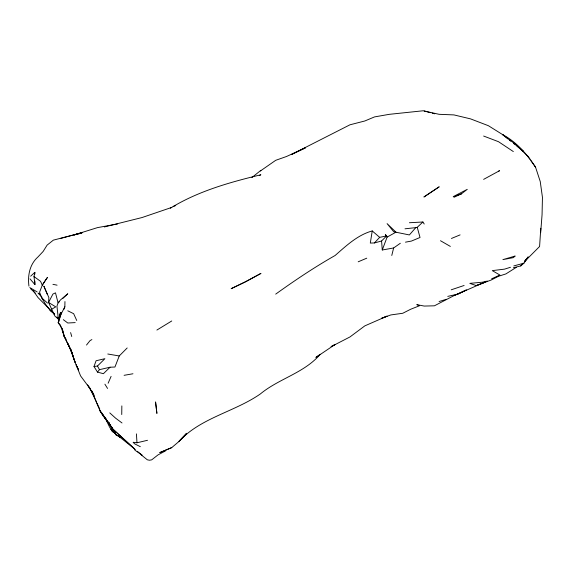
<?xml version="1.0" encoding="UTF-8"?>
<svg xmlns="http://www.w3.org/2000/svg" width="571" height="571" viewBox="0 0 571 571"><rect width="100%" height="100%" fill="white"/><g stroke="black" fill="none" stroke-linecap="round" stroke-linejoin="round"><path stroke-width="0.86" d="M121.744 414.546L121.844 405.91M63.923 309.304L64.851 306.82L64.944 301.567M524.528 261.618L539.588 246.494L540.794 228.264M540.673 232.704L542.057 214.753L542.45 197.38L540.237 181.507L535.519 167.082L528.189 156.461L515.499 144.335L502.637 134.613L488.376 125.699L470.511 118.868L453.931 114.907L439.078 114.307L424.224 111.01M275.707 294.122C294.893 280.347 314.564 267.157 335.113 255.494C346.233 245.766 357.632 234.924 372.242 230.941L370.301 243.075L374.405 242.946L381.578 241.012L386.588 235.916L385.389 234.638L387.095 237.108L382.277 249.991L393.633 247.971L400.328 243.26M58.927 321.416L60.355 312.822L61.004 312.423L60.597 315.792M29.999 278.869L34.91 284.608L33.996 276.564L34.845 272.346L30.648 276.186M391.777 255.473L393.633 247.971M59.841 318.161L61.097 313.222L60.355 312.822L58.485 320.288L58.685 321.616M72.317 353.449L64.259 336.262L62.26 328.846L58.149 322.644L60.355 315.47L64.851 306.82M60.747 313.208L58.485 320.288L56.957 306.177L58.078 302.908L60.355 300.053L67.778 293.758L62.603 298.64M94.001 366.518L96.078 360.765L104.907 358.681L97.484 366.032L94.001 366.518L97.484 372.099L103.387 373.698L110.067 367.217L114.942 367.025L119.246 355.961L127.183 347.967M108.112 383.241L111.095 376.389M513.336 267.756L520.759 265.922L523.935 263.181L528.189 257.007L524.421 261.554L528.154 257.078L527.019 258.442M260.333 171.014L275.707 160.315L286.514 156.497L305.406 147.868L291.324 154.605L349.966 124.799L364.819 120.981L374.54 116.905L389.251 114.336L423.304 110.76L430.47 112.687M86.507 345.041L90.054 340.594L91.895 339.581M97.484 372.099L99.461 369.673L110.067 367.217M520.759 265.922L523.036 263.202M424.224 224.025L422.911 221.998L417.244 227.308L415.795 227.629L409.371 234.945L393.762 231.769L387.095 223.639L395.974 232.176L387.095 237.108L386.588 235.916L379.672 237.35L374.405 242.946M59.37 301.688L58.078 302.908L55.487 292.837L52.925 294.065L48.564 302.452L54.823 315.984L58.742 319.439M171.743 447.607L159.88 452.553L171.743 447.607L178.83 441.611L186.596 433.31L179.03 441.333C200.792 417.751 234.481 411.905 260.34 393.961C279.012 378.516 304.165 373.063 320.26 354.284L315.891 357.432L335.113 344.47L331.209 346.533M251.89 177.567L260.854 170.358M461.354 193.883L467.249 189.351L453.224 196.631L461.354 193.883L453.931 197.295M516.312 267.349L505.913 273.909L498.483 276.285L491.06 280.083L476.207 285.579L469.79 283.366L482.602 282.188L486.371 281.203M156.889 330.059L171.743 320.973M170.322 208.222C197.937 191.221 229.599 182.313 260.854 174.79L259.313 175.504M51.833 309.139L55.758 306.87L48.564 302.452L48.87 297.591L43.846 286.114L47.4 294.55M483.63 179.373L499.575 170.686L498.483 171.25M165.683 450.776L158.003 454.916L151.693 459.848L149.466 460.24L147.325 459.798L141.13 454.802M447.778 296.385L458.449 293.965L466.343 289.954L453.931 295.657L434.41 305.813L424.224 306.063L416.801 304.643L419.471 305.763L410.663 309.254L402.769 313.265L390.821 314.942L381.692 318.247L387.095 316.141L364.819 325.877L349.966 336.947L331.151 346.64M453.931 295.657L487.391 281.053M491.617 278.819L499.896 275.022L492.281 270.625L504.543 269.134L510.46 267.292M358.195 261.811L366.76 258.178M451.44 238.471L460.09 234.888M476.207 285.579L483.63 282.781M451.233 289.804L464.116 285.479M173.241 206.474L175.718 205.567M171.743 207.409L142.036 217.544L104.322 226.951M439.078 301.517L446.501 299.275M513.829 265.915L523.935 263.181M60.355 238.492L82.631 232.554L53.339 240.148L47.108 245.123L43.168 251.426L37.936 256.979C29.656 264.337 27.558 275.493 28.943 286.085M81.61 233.146L74.044 234.952L97.484 227.622L117.669 223.932M140.33 446.686L134.613 443.824L133.122 442.275L136.983 442.782L147.504 440.284M405.474 242.161L411.405 241.083L420.028 237.486L417.244 227.308M124.093 375.318L132.964 373.769M404.996 228.807L415.795 227.629M409.407 222.74L422.911 221.998M75.208 322.601L67.778 323.008L63.317 319.66M107.791 354.006L119.246 355.961M52.925 284.322L57.071 285.172M432.168 113.137L434.717 113.807M483.63 136.041L498.483 141.694L513.336 151.565M67.778 310.802L73.652 313.693L76.735 320.488M120.174 436.886L116.384 434.788L110.867 429.399M115.306 433.31L112.337 431.64L109.468 426.894L104.907 417.308M440.477 240.719L450.348 246.415M94.044 395.325L91.924 391.042C96.606 401.534 99.254 413.404 107.94 421.562L104.907 417.893L111.973 428.343L108.49 422.197L116.113 434.945L119.76 437.093L134.613 448.913L112.337 428.6L108.49 422.197L112.144 428.664L114.05 430.805M29.785 287.57L37.122 291.909M39.449 294.022L38.079 293.109L42.076 297.327M33.996 276.564L40.577 281.339L42.268 285.207L39.563 292.216L41.704 297.841L45.502 304.165L50.027 310.181L54.488 314.278M122.008 422.968L115.549 418.122L109.775 412.883M52.782 312.337L50.027 310.181L52.925 312.515M508.033 138.967L502.637 134.613C513.579 140.409 522.615 149.288 529.838 159.259M509.382 140.052L510.731 141.144M513.429 143.321L515.449 144.948M516.798 146.04L523.543 151.479L515.499 144.335M137.276 451.283L142.036 455.144L134.942 450.176L134.613 448.885M135.241 449.627L112.337 428.6M372.242 230.941L379.672 237.35M41.704 297.841L47.486 303.073M54.58 314.221L38.079 297.634L33.225 290.646M30.648 288.769L35.181 293.03M58.149 322.644L60.355 324.956M118.618 435.837L119.76 437.093L118.59 435.801M112.144 428.664L113.9 430.605M534.342 165.74L535.519 167.082L530.873 160.679M52.925 312.387L54.645 314.364M56.929 316.991L58.642 318.968M57.464 317.49L58.542 318.882M106.392 419.371L99.568 410.199L112.294 428.528L116.113 434.945M62.26 328.846L64.08 336.369L66.129 339.267M88.469 386.117L90.725 389.579L80.597 375.932L76.093 364.755L78.627 369.901C73.866 361.579 72.246 351.943 67.778 343.485L72.303 353.428M104.907 384.183L107.555 388.437M111.324 426.616L115.007 432.561M87.57 384.847L93.944 395.289M97.484 366.032L99.461 369.673M101.681 412.812L103.558 416.473L102.259 413.34M64.08 336.369L70.711 349.688L75.208 362.592L72.367 354.027M89.611 387.702L96.627 402.369M99.747 409.079L96.984 403.119M60.633 325.763L64.259 336.262M70.904 349.224L73.216 356.818M70.611 332.593L71.739 336.519M381.578 241.012L382.277 249.991M136.426 433.889L136.983 442.782M34.845 272.346L34.852 274.094M34.895 281.103L34.91 284.608M424.032 196.924L439.078 186.881L424.032 196.924M45.502 280.125L42.268 285.207L47.493 277.349L45.502 280.125M515.021 256.086L513.336 257.642L502.901 259.612L515.021 256.086M260.854 273.466L244.888 282.138L231.148 288.683L246.001 281.489L260.854 273.466M156.889 413.29L155.583 402.077L156.889 413.29"/></g></svg>
